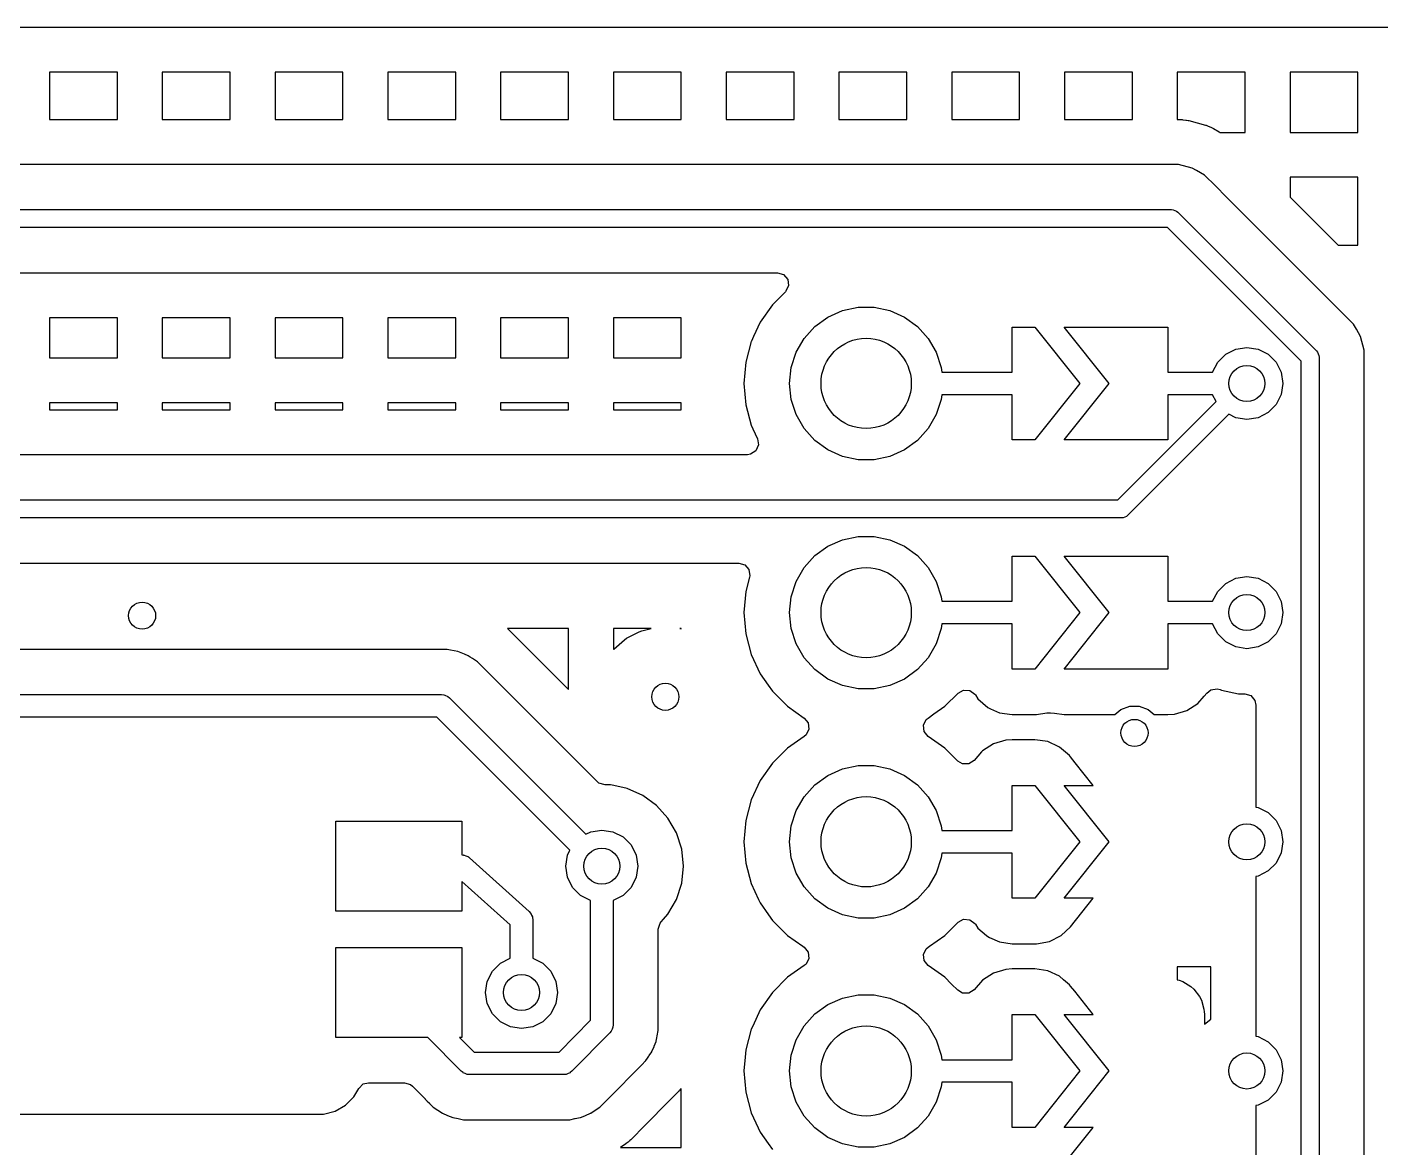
# Model space of a CAD drawing. Extents: x 2.49 to 8.57, y -5.87 to -1.87.
# Drawn here: x 7.309 to 7.9, y -2.55 to -2.061 of the extents above; entities that cross this region are included whole.
import ezdxf

# ---------------------------------------------------------------- set-up
doc = ezdxf.new("R2010")
doc.units = 0
doc.header["$MEASUREMENT"] = 0
doc.layers.add('BLACK', color=7, linetype='CONTINUOUS')

msp = doc.modelspace()

# ---------------------------------------------------------------- linework, layer by layer
at = {"layer": 'BLACK', "linetype": 'CONTINUOUS'}
for p, q in [((5.82913, -2.06076), (8.55012, -2.06076)), ((7.34882, -2.08037), (7.31922, -2.08037)), ((7.31922, -2.08037), (7.31922, -2.10108)), ((7.34882, -2.10108), (7.34882, -2.08037)), ((7.39804, -2.08037), (7.36843, -2.08037)), ((7.36843, -2.08037), (7.36843, -2.10108)), ((7.39804, -2.10108), (7.39804, -2.08037)), ((7.44725, -2.08037), (7.41764, -2.08037)), ((7.41764, -2.08037), (7.41764, -2.10108)), ((7.44725, -2.10108), (7.44725, -2.08037)), ((7.49646, -2.08037), (7.46686, -2.08037)), ((7.46686, -2.08037), (7.46686, -2.10108)), ((7.49646, -2.10108), (7.49646, -2.08037)), ((7.54568, -2.08037), (7.51607, -2.08037)), ((7.51607, -2.08037), (7.51607, -2.10108)), ((7.54568, -2.10108), (7.54568, -2.08037)), ((7.59489, -2.08037), (7.56528, -2.08037)), ((7.56528, -2.08037), (7.56528, -2.10108)), ((7.59489, -2.10108), (7.59489, -2.08037)), ((7.6441, -2.08037), (7.61449, -2.08037)), ((7.61449, -2.08037), (7.61449, -2.10108)), ((7.6441, -2.10108), (7.6441, -2.08037)), ((7.69331, -2.08037), (7.66371, -2.08037)), ((7.66371, -2.08037), (7.66371, -2.10108)), ((7.69331, -2.10108), (7.69331, -2.08037)), ((7.74253, -2.08037), (7.71292, -2.08037)), ((7.71292, -2.08037), (7.71292, -2.10108)), ((7.74253, -2.10108), (7.74253, -2.08037)), ((7.79174, -2.08037), (7.76213, -2.08037)), ((7.76213, -2.08037), (7.76213, -2.10108)), ((7.79174, -2.10108), (7.79174, -2.08037)), ((7.84095, -2.08037), (7.81134, -2.08037)), ((7.81134, -2.08037), (7.81134, -2.10108)), ((7.84095, -2.10669), (7.84095, -2.08037)), ((7.89016, -2.08037), (7.86056, -2.08037)), ((7.86056, -2.08037), (7.86056, -2.10669)), ((7.89016, -2.10669), (7.89016, -2.08037)), ((7.31922, -2.10108), (7.34882, -2.10108)), ((7.36843, -2.10108), (7.39804, -2.10108)), ((7.41764, -2.10108), (7.44725, -2.10108)), ((7.46686, -2.10108), (7.49646, -2.10108)), ((7.51607, -2.10108), (7.54568, -2.10108)), ((7.56528, -2.10108), (7.59489, -2.10108)), ((7.61449, -2.10108), (7.6441, -2.10108)), ((7.66371, -2.10108), (7.69331, -2.10108)), ((7.71292, -2.10108), (7.74253, -2.10108)), ((7.76213, -2.10108), (7.79174, -2.10108)), ((7.79174, -2.10108), (7.79174, -2.10108)), ((7.81134, -2.10108), (7.81254, -2.10108)), ((7.81254, -2.10108), (7.81286, -2.10109)), ((7.81286, -2.10109), (7.8135, -2.10113)), ((7.8135, -2.10113), (7.81382, -2.10117)), ((7.81382, -2.10117), (7.81509, -2.10133)), ((7.81509, -2.10133), (7.81541, -2.10139)), ((7.81541, -2.10139), (7.81604, -2.10151)), ((7.81604, -2.10151), (7.81635, -2.10158)), ((7.81635, -2.10158), (7.8236, -2.10353)), ((7.8236, -2.10353), (7.82391, -2.10362)), ((7.82391, -2.10362), (7.82452, -2.10383)), ((7.82452, -2.10383), (7.82482, -2.10394)), ((7.82482, -2.10394), (7.826, -2.10443)), ((7.826, -2.10443), (7.8263, -2.10456)), ((7.8263, -2.10456), (7.82687, -2.10485)), ((7.82687, -2.10485), (7.82716, -2.105)), ((7.82716, -2.105), (7.82961, -2.10641)), ((7.82961, -2.10641), (7.82961, -2.10641)), ((7.82961, -2.10641), (7.83009, -2.10669)), ((7.83009, -2.10669), (7.84095, -2.10669)), ((7.86056, -2.10669), (7.89016, -2.10669)), ((7.80537, -2.12069), (5.8793, -2.12069)), ((7.80567, -2.12069), (7.80537, -2.12069)), ((7.80537, -2.12069), (7.80537, -2.12069)), ((7.8119, -2.12069), (7.80567, -2.12069)), ((7.81791, -2.1223), (7.8119, -2.12069)), ((7.8198, -2.12339), (7.81791, -2.1223)), ((7.8233, -2.12541), (7.8198, -2.12339)), ((7.8198, -2.12339), (7.8198, -2.12339)), ((7.82798, -2.13009), (7.8233, -2.12541)), ((7.8233, -2.12541), (7.8233, -2.12541)), ((7.89016, -2.1263), (7.86056, -2.1263)), ((7.86056, -2.1263), (7.86056, -2.13494)), ((7.89016, -2.15591), (7.89016, -2.1263)), ((7.83283, -2.13494), (7.82798, -2.13009)), ((7.82798, -2.13009), (7.82798, -2.13009)), ((7.88364, -2.18575), (7.83283, -2.13494)), ((7.86056, -2.13494), (7.88152, -2.15591)), ((5.86911, -2.14039), (7.80878, -2.14039)), ((7.80878, -2.14039), (7.80955, -2.14047)), ((7.80955, -2.14047), (7.81097, -2.14106)), ((7.81097, -2.14106), (7.81157, -2.14155)), ((7.81157, -2.14155), (7.87208, -2.20205)), ((7.80715, -2.14827), (5.86748, -2.14827)), ((7.86535, -2.20647), (7.80715, -2.14827)), ((7.88152, -2.15591), (7.89016, -2.15591)), ((7.17163, -2.16797), (7.63689, -2.16797)), ((7.63689, -2.16797), (7.63953, -2.16875)), ((7.63953, -2.16875), (7.64133, -2.17083)), ((7.64173, -2.17355), (7.64058, -2.17605)), ((7.64133, -2.17083), (7.64173, -2.17355)), ((7.64035, -2.17631), (7.6347, -2.18195)), ((7.64058, -2.17605), (7.64035, -2.17631)), ((7.6347, -2.18195), (7.62937, -2.18957)), ((7.65886, -2.18727), (7.66525, -2.18443)), ((7.66525, -2.18443), (7.67209, -2.18297)), ((7.67209, -2.18297), (7.67909, -2.18297)), ((7.67909, -2.18297), (7.68593, -2.18443)), ((7.68593, -2.18443), (7.69232, -2.18727)), ((7.88381, -2.18592), (7.88364, -2.18575)), ((7.88364, -2.18575), (7.88364, -2.18575)), ((7.88693, -2.18904), (7.88381, -2.18592)), ((7.88381, -2.18592), (7.88381, -2.18592)), ((7.34882, -2.18758), (7.31922, -2.18758)), ((7.31922, -2.18758), (7.31922, -2.20512)), ((7.34882, -2.20512), (7.34882, -2.18758)), ((7.39804, -2.18758), (7.36843, -2.18758)), ((7.36843, -2.18758), (7.36843, -2.20512)), ((7.39804, -2.20512), (7.39804, -2.18758)), ((7.44725, -2.18758), (7.41764, -2.18758)), ((7.41764, -2.18758), (7.41764, -2.20512)), ((7.44725, -2.20512), (7.44725, -2.18758)), ((7.49646, -2.18758), (7.46686, -2.18758)), ((7.46686, -2.18758), (7.46686, -2.20512)), ((7.49646, -2.20512), (7.49646, -2.18758)), ((7.54568, -2.18758), (7.51607, -2.18758)), ((7.51607, -2.18758), (7.51607, -2.20512)), ((7.54568, -2.20512), (7.54568, -2.18758)), ((7.59489, -2.18758), (7.56528, -2.18758)), ((7.56528, -2.18758), (7.56528, -2.20512)), ((7.59489, -2.20512), (7.59489, -2.18758)), ((7.62937, -2.18957), (7.62645, -2.19583)), ((7.62937, -2.18957), (7.62937, -2.18957)), ((7.64852, -2.19658), (7.6532, -2.19138)), ((7.6532, -2.19138), (7.65886, -2.18727)), ((7.69232, -2.18727), (7.69798, -2.19138)), ((7.69798, -2.19138), (7.70266, -2.19658)), ((7.73937, -2.21133), (7.73937, -2.19165)), ((7.73937, -2.19165), (7.74921, -2.19165)), ((7.74921, -2.19165), (7.7689, -2.21625)), ((7.78169, -2.21625), (7.76201, -2.19165)), ((7.76201, -2.19165), (7.80728, -2.19165)), ((7.80728, -2.19165), (7.80728, -2.21133)), ((7.88821, -2.19032), (7.88693, -2.18904)), ((7.88951, -2.19257), (7.88821, -2.19032)), ((7.62645, -2.19583), (7.62553, -2.19781)), ((7.64502, -2.20264), (7.64852, -2.19658)), ((7.70266, -2.19658), (7.70616, -2.20264)), ((7.89132, -2.19571), (7.88951, -2.19257)), ((7.89293, -2.20173), (7.89132, -2.19571)), ((7.62544, -2.198), (7.62303, -2.20699)), ((7.62553, -2.19781), (7.62544, -2.198)), ((7.62544, -2.198), (7.62544, -2.198)), ((7.64286, -2.2093), (7.64502, -2.20264)), ((7.70616, -2.20264), (7.70832, -2.2093)), ((7.82899, -2.207), (7.83248, -2.20351)), ((7.83248, -2.20351), (7.83687, -2.20128)), ((7.83687, -2.20128), (7.84173, -2.20051)), ((7.84173, -2.20051), (7.8466, -2.20128)), ((7.8466, -2.20128), (7.85099, -2.20351)), ((7.85099, -2.20351), (7.85447, -2.207)), ((7.87208, -2.20205), (7.87256, -2.20265)), ((7.87256, -2.20265), (7.87315, -2.20407)), ((7.89293, -2.20834), (7.89293, -2.20173)), ((7.89293, -2.20173), (7.89293, -2.20173)), ((7.31922, -2.20512), (7.34882, -2.20512)), ((7.36843, -2.20512), (7.39804, -2.20512)), ((7.41764, -2.20512), (7.44725, -2.20512)), ((7.46686, -2.20512), (7.49646, -2.20512)), ((7.51607, -2.20512), (7.54568, -2.20512)), ((7.56528, -2.20512), (7.59489, -2.20512)), ((7.62303, -2.20699), (7.62222, -2.21625)), ((7.62303, -2.20699), (7.62303, -2.20699)), ((7.64213, -2.21625), (7.64286, -2.2093)), ((7.70832, -2.2093), (7.70854, -2.21133)), ((7.82678, -2.21133), (7.82899, -2.207)), ((7.85447, -2.207), (7.85671, -2.21139)), ((7.86535, -2.58706), (7.86535, -2.20647)), ((7.87315, -2.20407), (7.87323, -2.20484)), ((7.87323, -2.20484), (7.87323, -2.58869)), ((7.89293, -2.25433), (7.89293, -2.20834)), ((7.89293, -2.20834), (7.89293, -2.20834)), ((7.70854, -2.21133), (7.73937, -2.21133)), ((7.80728, -2.21133), (7.82678, -2.21133)), ((7.85671, -2.21139), (7.85748, -2.21625)), ((7.62222, -2.21625), (7.62222, -2.21625)), ((7.62222, -2.21625), (7.62303, -2.22552)), ((7.64286, -2.22321), (7.64213, -2.21625)), ((7.70854, -2.22118), (7.70832, -2.22321)), ((7.73937, -2.22118), (7.70854, -2.22118)), ((7.73937, -2.24086), (7.73937, -2.22118)), ((7.7689, -2.21625), (7.74921, -2.24086)), ((7.76201, -2.24086), (7.78169, -2.21625)), ((7.82678, -2.22118), (7.80728, -2.22118)), ((7.80728, -2.22118), (7.80728, -2.24086)), ((7.82829, -2.22413), (7.82678, -2.22118)), ((7.85671, -2.22112), (7.85447, -2.22551)), ((7.85748, -2.21625), (7.85671, -2.22112)), ((7.34882, -2.22472), (7.31922, -2.22472)), ((7.31922, -2.22472), (7.31922, -2.22773)), ((7.34882, -2.22773), (7.34882, -2.22472)), ((7.39804, -2.22472), (7.36843, -2.22472)), ((7.36843, -2.22472), (7.36843, -2.22773)), ((7.39804, -2.22773), (7.39804, -2.22472)), ((7.44725, -2.22472), (7.41764, -2.22472)), ((7.41764, -2.22472), (7.41764, -2.22773)), ((7.44725, -2.22773), (7.44725, -2.22472)), ((7.49646, -2.22472), (7.46686, -2.22472)), ((7.46686, -2.22472), (7.46686, -2.22773)), ((7.49646, -2.22773), (7.49646, -2.22472)), ((7.54568, -2.22472), (7.51607, -2.22472)), ((7.51607, -2.22472), (7.51607, -2.22773)), ((7.54568, -2.22773), (7.54568, -2.22472)), ((7.59489, -2.22472), (7.56528, -2.22472)), ((7.56528, -2.22472), (7.56528, -2.22773)), ((7.59489, -2.22773), (7.59489, -2.22472)), ((7.62303, -2.22552), (7.62303, -2.22552)), ((7.62303, -2.22552), (7.62544, -2.23451)), ((7.64502, -2.22987), (7.64286, -2.22321)), ((7.70832, -2.22321), (7.70616, -2.22987)), ((7.78538, -2.26704), (7.82829, -2.22413)), ((7.85447, -2.22551), (7.85099, -2.22899)), ((7.31922, -2.22773), (7.34882, -2.22773)), ((7.36843, -2.22773), (7.39804, -2.22773)), ((7.41764, -2.22773), (7.44725, -2.22773)), ((7.46686, -2.22773), (7.49646, -2.22773)), ((7.51607, -2.22773), (7.54568, -2.22773)), ((7.56528, -2.22773), (7.59489, -2.22773)), ((7.64852, -2.23592), (7.64502, -2.22987)), ((7.70616, -2.22987), (7.70266, -2.23592)), ((7.83386, -2.2297), (7.78979, -2.27376)), ((7.83687, -2.23123), (7.83386, -2.2297)), ((7.84173, -2.232), (7.83687, -2.23123)), ((7.8466, -2.23123), (7.84173, -2.232)), ((7.85099, -2.22899), (7.8466, -2.23123)), ((7.62544, -2.23451), (7.62544, -2.23451)), ((7.62544, -2.23451), (7.62613, -2.236)), ((7.62613, -2.236), (7.62818, -2.24039)), ((7.6532, -2.24112), (7.64852, -2.23592)), ((7.70266, -2.23592), (7.69798, -2.24112)), ((7.62859, -2.24311), (7.62747, -2.24562)), ((7.62818, -2.24039), (7.62859, -2.24311)), ((7.65886, -2.24524), (7.6532, -2.24112)), ((7.69798, -2.24112), (7.69232, -2.24524)), ((7.74921, -2.24086), (7.73937, -2.24086)), ((7.80728, -2.24086), (7.76201, -2.24086)), ((7.62376, -2.24734), (7.27624, -2.24734)), ((7.62517, -2.24713), (7.62376, -2.24734)), ((7.62747, -2.24562), (7.62517, -2.24713)), ((7.66525, -2.24808), (7.65886, -2.24524)), ((7.67209, -2.24954), (7.66525, -2.24808)), ((7.67909, -2.24954), (7.67209, -2.24954)), ((7.68593, -2.24808), (7.67909, -2.24954)), ((7.69232, -2.24524), (7.68593, -2.24808)), ((7.89293, -2.30354), (7.89293, -2.25433)), ((7.26442, -2.26704), (7.78538, -2.26704)), ((7.7892, -2.27425), (7.78778, -2.27484)), ((7.78979, -2.27376), (7.7892, -2.27425)), ((7.78701, -2.27492), (7.26442, -2.27492)), ((7.78778, -2.27484), (7.78701, -2.27492)), ((7.65886, -2.28727), (7.66525, -2.28443)), ((7.66525, -2.28443), (7.67209, -2.28297)), ((7.67209, -2.28297), (7.67909, -2.28297)), ((7.67909, -2.28297), (7.68593, -2.28443)), ((7.68593, -2.28443), (7.69232, -2.28727)), ((7.64852, -2.29658), (7.6532, -2.29138)), ((7.6532, -2.29138), (7.65886, -2.28727)), ((7.69232, -2.28727), (7.69798, -2.29138)), ((7.69798, -2.29138), (7.70266, -2.29658)), ((7.73937, -2.31133), (7.73937, -2.29165)), ((7.73937, -2.29165), (7.74921, -2.29165)), ((7.74921, -2.29165), (7.7689, -2.31625)), ((7.78169, -2.31625), (7.76201, -2.29165)), ((7.76201, -2.29165), (7.80728, -2.29165)), ((7.80728, -2.29165), (7.80728, -2.31133)), ((7.27624, -2.29462), (7.61998, -2.29462)), ((7.61998, -2.29462), (7.62262, -2.2954)), ((7.62262, -2.2954), (7.62442, -2.29747)), ((7.62442, -2.29747), (7.62481, -2.3002)), ((7.64502, -2.30264), (7.64852, -2.29658)), ((7.70266, -2.29658), (7.70616, -2.30264)), ((7.6247, -2.30077), (7.62303, -2.30699)), ((7.62481, -2.3002), (7.6247, -2.30077)), ((7.64286, -2.3093), (7.64502, -2.30264)), ((7.70616, -2.30264), (7.70832, -2.3093)), ((7.82899, -2.307), (7.83248, -2.30351)), ((7.83248, -2.30351), (7.83687, -2.30128)), ((7.83687, -2.30128), (7.84173, -2.30051)), ((7.84173, -2.30051), (7.8466, -2.30128)), ((7.8466, -2.30128), (7.85099, -2.30351)), ((7.85099, -2.30351), (7.85447, -2.307)), ((7.89293, -2.35276), (7.89293, -2.30354)), ((7.62303, -2.30699), (7.62222, -2.31625)), ((7.62303, -2.30699), (7.62303, -2.30699)), ((7.64213, -2.31625), (7.64286, -2.3093)), ((7.70832, -2.3093), (7.70854, -2.31133)), ((7.82678, -2.31133), (7.82899, -2.307)), ((7.85447, -2.307), (7.85671, -2.31139)), ((7.70854, -2.31133), (7.73937, -2.31133)), ((7.80728, -2.31133), (7.82678, -2.31133)), ((7.85671, -2.31139), (7.85748, -2.31625)), ((7.62222, -2.31625), (7.62222, -2.31625)), ((7.62222, -2.31625), (7.62303, -2.32552)), ((7.64286, -2.32321), (7.64213, -2.31625)), ((7.70854, -2.32118), (7.70832, -2.32321)), ((7.73937, -2.32117), (7.70854, -2.32118)), ((7.73937, -2.34086), (7.73937, -2.32117)), ((7.7689, -2.31625), (7.74921, -2.34086)), ((7.76201, -2.34086), (7.78169, -2.31625)), ((7.82678, -2.32118), (7.80728, -2.32118)), ((7.80728, -2.32118), (7.80728, -2.34086)), ((7.82899, -2.32551), (7.82678, -2.32118)), ((7.85671, -2.32112), (7.85447, -2.32551)), ((7.85748, -2.31625), (7.85671, -2.32112)), ((7.54568, -2.32315), (7.51902, -2.32315)), ((7.51902, -2.32315), (7.51933, -2.32343)), ((7.51933, -2.32343), (7.5195, -2.3236)), ((7.5195, -2.3236), (7.52362, -2.32771)), ((7.52362, -2.32771), (7.52362, -2.32771)), ((7.52362, -2.32771), (7.54568, -2.34977)), ((7.54568, -2.3324), (7.54568, -2.32315)), ((7.58169, -2.32315), (7.56528, -2.32315)), ((7.56528, -2.32315), (7.56528, -2.3324)), ((7.57007, -2.32812), (7.57104, -2.32745)), ((7.57104, -2.32745), (7.57654, -2.32457)), ((7.57654, -2.32457), (7.57764, -2.32415)), ((7.57764, -2.32415), (7.58169, -2.32315)), ((7.59489, -2.32315), (7.59421, -2.32315)), ((7.59421, -2.32315), (7.59489, -2.32332)), ((7.59489, -2.32332), (7.59489, -2.32315)), ((7.62303, -2.32552), (7.62303, -2.32552)), ((7.62303, -2.32552), (7.62544, -2.33451)), ((7.64502, -2.32987), (7.64286, -2.32321)), ((7.70832, -2.32321), (7.70616, -2.32987)), ((7.83248, -2.32899), (7.82899, -2.32551)), ((7.85447, -2.32551), (7.85099, -2.32899)), ((7.49271, -2.3323), (7.10023, -2.3323)), ((7.49417, -2.33259), (7.49271, -2.3323)), ((7.49271, -2.3323), (7.49271, -2.3323)), ((7.49746, -2.33325), (7.49417, -2.33259)), ((7.49417, -2.33259), (7.49417, -2.33259)), ((7.49878, -2.33379), (7.49746, -2.33325)), ((7.49746, -2.33325), (7.49746, -2.33325)), ((7.49746, -2.33325), (7.49746, -2.33325)), ((7.54568, -2.34977), (7.54568, -2.3324)), ((7.56528, -2.3324), (7.56542, -2.33224)), ((7.56542, -2.33224), (7.57007, -2.32812)), ((7.64852, -2.33592), (7.64502, -2.32987)), ((7.70616, -2.32987), (7.70266, -2.33592)), ((7.83687, -2.33123), (7.83248, -2.32899)), ((7.84173, -2.332), (7.83687, -2.33123)), ((7.8466, -2.33123), (7.84173, -2.332)), ((7.85099, -2.32899), (7.8466, -2.33123)), ((7.50036, -2.33445), (7.49878, -2.33379)), ((7.50195, -2.33511), (7.50036, -2.33445)), ((7.50282, -2.33569), (7.50195, -2.33511)), ((7.50377, -2.33632), (7.50282, -2.33569)), ((7.50598, -2.3378), (7.50377, -2.33632)), ((7.50377, -2.33632), (7.50377, -2.33632)), ((7.50958, -2.3414), (7.50598, -2.3378)), ((7.50598, -2.3378), (7.50598, -2.3378)), ((7.62544, -2.33451), (7.62544, -2.33451)), ((7.62544, -2.33451), (7.62544, -2.33451)), ((7.62544, -2.33451), (7.62937, -2.34294)), ((7.6532, -2.34112), (7.64852, -2.33592)), ((7.70266, -2.33592), (7.69798, -2.34112)), ((7.55818, -2.39), (7.50958, -2.3414)), ((7.50958, -2.3414), (7.50958, -2.3414)), ((7.62937, -2.34294), (7.62937, -2.34294)), ((7.62937, -2.34294), (7.62937, -2.34294)), ((7.62937, -2.34294), (7.63286, -2.34793)), ((7.65886, -2.34524), (7.6532, -2.34112)), ((7.66525, -2.34808), (7.65886, -2.34524)), ((7.69232, -2.34524), (7.68593, -2.34808)), ((7.69798, -2.34112), (7.69232, -2.34524)), ((7.74921, -2.34086), (7.73937, -2.34086)), ((7.80728, -2.34086), (7.76201, -2.34086)), ((7.63286, -2.34793), (7.6347, -2.35056)), ((7.6347, -2.35056), (7.6347, -2.35056)), ((7.6347, -2.35056), (7.64128, -2.35714)), ((7.67209, -2.34954), (7.66525, -2.34808)), ((7.67909, -2.34954), (7.67209, -2.34954)), ((7.68593, -2.34808), (7.67909, -2.34954)), ((7.7099, -2.35714), (7.71567, -2.35137)), ((7.71567, -2.35137), (7.71808, -2.35005)), ((7.71808, -2.35005), (7.72083, -2.35025)), ((7.72083, -2.35025), (7.72303, -2.35189)), ((7.82304, -2.35276), (7.82425, -2.35136)), ((7.82425, -2.35136), (7.82431, -2.3514)), ((7.82431, -2.3514), (7.82606, -2.34989)), ((7.82606, -2.34989), (7.82878, -2.3495)), ((7.82878, -2.3495), (7.83007, -2.34987)), ((7.83007, -2.34987), (7.83072, -2.35016)), ((7.83072, -2.35016), (7.83801, -2.35171)), ((6.94039, -2.35201), (7.49028, -2.35201)), ((7.49028, -2.35201), (7.49124, -2.3521)), ((7.49124, -2.3521), (7.49124, -2.3521)), ((7.49124, -2.3521), (7.49176, -2.35232)), ((7.49176, -2.35232), (7.49302, -2.35284)), ((7.49302, -2.35284), (7.49302, -2.35284)), ((7.49302, -2.35284), (7.49376, -2.35345)), ((7.49376, -2.35345), (7.55328, -2.41297)), ((7.64128, -2.35714), (7.64128, -2.35714)), ((7.64128, -2.35714), (7.64859, -2.36225)), ((7.70514, -2.36047), (7.7099, -2.35714)), ((7.72303, -2.35189), (7.72323, -2.35218)), ((7.72323, -2.35218), (7.72433, -2.35389)), ((7.72433, -2.35389), (7.72433, -2.35389)), ((7.72433, -2.35389), (7.72433, -2.35389)), ((7.72433, -2.35389), (7.72861, -2.3576)), ((7.78677, -2.35851), (7.79063, -2.35711)), ((7.79063, -2.35711), (7.79473, -2.35711)), ((7.79473, -2.35711), (7.79858, -2.35851)), ((7.81555, -2.35896), (7.82032, -2.3559)), ((7.82032, -2.3559), (7.82304, -2.35276)), ((7.83801, -2.35171), (7.83801, -2.35171)), ((7.83801, -2.35171), (7.84077, -2.35171)), ((7.84077, -2.35171), (7.84341, -2.35248)), ((7.84341, -2.35248), (7.84521, -2.35456)), ((7.84521, -2.35456), (7.84565, -2.35659)), ((7.84565, -2.35659), (7.84565, -2.40113)), ((7.89293, -2.40197), (7.89293, -2.35276)), ((7.48824, -2.36185), (6.93835, -2.36185)), ((7.54632, -2.41993), (7.48824, -2.36185)), ((7.64859, -2.36225), (7.65031, -2.3644)), ((7.70059, -2.36537), (7.70183, -2.36291)), ((7.70183, -2.36291), (7.70259, -2.36225)), ((7.70259, -2.36225), (7.70514, -2.36047)), ((7.72861, -2.3576), (7.72861, -2.3576)), ((7.72861, -2.3576), (7.72991, -2.3582)), ((7.72991, -2.3582), (7.73376, -2.35996)), ((7.73376, -2.35996), (7.73376, -2.35996)), ((7.73376, -2.35996), (7.73376, -2.35996)), ((7.73376, -2.35996), (7.73937, -2.36076)), ((7.73937, -2.36076), (7.73937, -2.36076)), ((7.73937, -2.36076), (7.74921, -2.36076)), ((7.74921, -2.36076), (7.74929, -2.36076)), ((7.74929, -2.36076), (7.74999, -2.36075)), ((7.74999, -2.36075), (7.75444, -2.35993)), ((7.75444, -2.35993), (7.75604, -2.36001)), ((7.75604, -2.36001), (7.75606, -2.35991)), ((7.75606, -2.35991), (7.75779, -2.36016)), ((7.75779, -2.36016), (7.76201, -2.36076)), ((7.76201, -2.36076), (7.76201, -2.36076)), ((7.76201, -2.36076), (7.78409, -2.36076)), ((7.78409, -2.36076), (7.78677, -2.35851)), ((7.79858, -2.35851), (7.80127, -2.36076)), ((7.80127, -2.36076), (7.80728, -2.36076)), ((7.80728, -2.36076), (7.81012, -2.36056)), ((7.81012, -2.36056), (7.81555, -2.35896)), ((7.65059, -2.36714), (7.64935, -2.36959)), ((7.65031, -2.3644), (7.65059, -2.36714)), ((7.70087, -2.3681), (7.70059, -2.36537)), ((7.70259, -2.37025), (7.70087, -2.3681)), ((7.64859, -2.37025), (7.64128, -2.37537)), ((7.64935, -2.36959), (7.64859, -2.37025)), ((7.7099, -2.37537), (7.70259, -2.37025)), ((7.7311, -2.37354), (7.72634, -2.37661)), ((7.73654, -2.37195), (7.7311, -2.37354)), ((7.73937, -2.37175), (7.73654, -2.37195)), ((7.74921, -2.37175), (7.73937, -2.37175)), ((7.73937, -2.37175), (7.73937, -2.37175)), ((7.75482, -2.37255), (7.74921, -2.37175)), ((7.75966, -2.37476), (7.75482, -2.37255)), ((7.75482, -2.37255), (7.75482, -2.37255)), ((7.75997, -2.37491), (7.75966, -2.37476)), ((7.76425, -2.37861), (7.75997, -2.37491)), ((7.64128, -2.37537), (7.6347, -2.38195)), ((7.71275, -2.37822), (7.7099, -2.37537)), ((7.7099, -2.37537), (7.7099, -2.37537)), ((7.7099, -2.37537), (7.7099, -2.37537)), ((7.71557, -2.38104), (7.71275, -2.37822)), ((7.72271, -2.38079), (7.7204, -2.38228)), ((7.72598, -2.37702), (7.72271, -2.38079)), ((7.72634, -2.37661), (7.72598, -2.37702)), ((7.72634, -2.37661), (7.72634, -2.37661)), ((7.72634, -2.37661), (7.72634, -2.37661)), ((7.72634, -2.37661), (7.72634, -2.37661)), ((7.76475, -2.37922), (7.76425, -2.37861)), ((7.76685, -2.38183), (7.76475, -2.37922)), ((7.76475, -2.37922), (7.76475, -2.37922)), ((7.6347, -2.38195), (7.62937, -2.38957)), ((7.65886, -2.38727), (7.66525, -2.38443)), ((7.66525, -2.38443), (7.67209, -2.38297)), ((7.67209, -2.38297), (7.67909, -2.38297)), ((7.67909, -2.38297), (7.68593, -2.38443)), ((7.68593, -2.38443), (7.69232, -2.38727)), ((7.71765, -2.38228), (7.71557, -2.38104)), ((7.7204, -2.38228), (7.71765, -2.38228)), ((7.7747, -2.39165), (7.76685, -2.38183)), ((7.55899, -2.39066), (7.55818, -2.39)), ((7.56163, -2.39143), (7.55899, -2.39066)), ((7.56396, -2.39143), (7.56163, -2.39143)), ((7.56545, -2.39175), (7.56396, -2.39143)), ((7.56396, -2.39143), (7.56396, -2.39143)), ((7.57125, -2.39298), (7.56545, -2.39175)), ((7.62937, -2.38957), (7.62544, -2.398)), ((7.62937, -2.38957), (7.62937, -2.38957)), ((7.64852, -2.39658), (7.6532, -2.39138)), ((7.6532, -2.39138), (7.65886, -2.38727)), ((7.69232, -2.38727), (7.69798, -2.39138)), ((7.69798, -2.39138), (7.70266, -2.39658)), ((7.73937, -2.41133), (7.73937, -2.39165)), ((7.73937, -2.39165), (7.74921, -2.39165)), ((7.74921, -2.39165), (7.7689, -2.41625)), ((7.78169, -2.41625), (7.76201, -2.39165)), ((7.76201, -2.39165), (7.7747, -2.39165)), ((7.57806, -2.39601), (7.57125, -2.39298)), ((7.57125, -2.39298), (7.57125, -2.39298)), ((7.58409, -2.40039), (7.57806, -2.39601)), ((7.57806, -2.39601), (7.57806, -2.39601)), ((7.62544, -2.398), (7.62303, -2.40699)), ((7.62544, -2.398), (7.62544, -2.398)), ((7.64502, -2.40264), (7.64852, -2.39658)), ((7.70266, -2.39658), (7.70616, -2.40264)), ((7.58908, -2.40593), (7.58409, -2.40039)), ((7.58409, -2.40039), (7.58409, -2.40039)), ((7.64286, -2.4093), (7.64502, -2.40264)), ((7.70616, -2.40264), (7.70832, -2.4093)), ((7.84565, -2.40113), (7.8466, -2.40128)), ((7.8466, -2.40128), (7.85099, -2.40351)), ((7.85099, -2.40351), (7.85447, -2.407)), ((7.89293, -2.45118), (7.89293, -2.40197)), ((7.44409, -2.44657), (7.44409, -2.4072)), ((7.44409, -2.4072), (7.49921, -2.4072)), ((7.49921, -2.4072), (7.49921, -2.42196)), ((7.5928, -2.41238), (7.58908, -2.40593)), ((7.62303, -2.40699), (7.62222, -2.41625)), ((7.62303, -2.40699), (7.62303, -2.40699)), ((7.64213, -2.41625), (7.64286, -2.4093)), ((7.70832, -2.4093), (7.70854, -2.41133)), ((7.85447, -2.407), (7.85671, -2.41139)), ((7.55328, -2.41297), (7.55537, -2.41191)), ((7.55537, -2.41191), (7.56024, -2.41114)), ((7.56024, -2.41114), (7.5651, -2.41191)), ((7.5651, -2.41191), (7.56949, -2.41414)), ((7.56949, -2.41414), (7.57298, -2.41763)), ((7.59511, -2.41947), (7.5928, -2.41238)), ((7.62222, -2.41625), (7.62222, -2.41625)), ((7.62222, -2.41625), (7.62303, -2.42552)), ((7.64286, -2.42321), (7.64213, -2.41625)), ((7.70854, -2.41133), (7.73937, -2.41133)), ((7.7689, -2.41625), (7.74921, -2.44086)), ((7.76201, -2.44086), (7.78169, -2.41625)), ((7.85671, -2.41139), (7.85748, -2.41625)), ((7.85748, -2.41625), (7.85671, -2.42112)), ((7.49921, -2.42196), (7.49979, -2.42202)), ((7.49979, -2.42202), (7.49992, -2.42201)), ((7.49992, -2.42201), (7.49999, -2.42204)), ((7.49999, -2.42204), (7.50017, -2.42206)), ((7.50017, -2.42206), (7.50094, -2.42238)), ((7.54449, -2.42688), (7.54526, -2.42202)), ((7.54526, -2.42202), (7.54632, -2.41993)), ((7.57298, -2.41763), (7.57521, -2.42202)), ((7.57521, -2.42202), (7.57598, -2.42688)), ((7.59588, -2.42688), (7.59511, -2.41947)), ((7.70854, -2.42117), (7.70832, -2.42321)), ((7.73937, -2.42117), (7.70854, -2.42117)), ((7.73937, -2.44086), (7.73937, -2.42117)), ((7.85671, -2.42112), (7.85447, -2.42551)), ((7.50094, -2.42238), (7.50173, -2.42265)), ((7.50173, -2.42265), (7.50188, -2.42276)), ((7.50188, -2.42276), (7.50195, -2.42279)), ((7.50195, -2.42279), (7.50203, -2.42288)), ((7.50203, -2.42288), (7.50251, -2.42323)), ((7.50251, -2.42323), (7.52849, -2.44661)), ((7.54526, -2.43175), (7.54449, -2.42688)), ((7.57598, -2.42688), (7.57521, -2.43175)), ((7.59511, -2.4343), (7.59588, -2.42688)), ((7.62303, -2.42552), (7.62303, -2.42552)), ((7.62303, -2.42552), (7.62544, -2.43451)), ((7.64502, -2.42987), (7.64286, -2.42321)), ((7.70832, -2.42321), (7.70616, -2.42987)), ((7.85447, -2.42551), (7.85099, -2.42899)), ((7.52028, -2.45246), (7.49921, -2.43351)), ((7.49921, -2.43351), (7.49921, -2.44657)), ((7.5475, -2.43614), (7.54526, -2.43175)), ((7.57521, -2.43175), (7.57298, -2.43614)), ((7.64852, -2.43592), (7.64502, -2.42987)), ((7.70616, -2.42987), (7.70266, -2.43592)), ((7.8466, -2.43123), (7.84565, -2.43138)), ((7.84565, -2.43138), (7.84565, -2.50113)), ((7.85099, -2.42899), (7.8466, -2.43123)), ((7.55098, -2.43962), (7.5475, -2.43614)), ((7.55531, -2.44183), (7.55098, -2.43962)), ((7.56949, -2.43962), (7.56516, -2.44183)), ((7.57298, -2.43614), (7.56949, -2.43962)), ((7.5928, -2.44138), (7.59511, -2.4343)), ((7.62544, -2.43451), (7.62544, -2.43451)), ((7.62544, -2.43451), (7.62544, -2.43451)), ((7.62544, -2.43451), (7.62864, -2.44138)), ((7.6532, -2.44112), (7.64852, -2.43592)), ((7.70266, -2.43592), (7.69798, -2.44112)), ((7.55531, -2.49415), (7.55531, -2.44183)), ((7.56516, -2.44183), (7.56516, -2.49618)), ((7.58908, -2.44784), (7.5928, -2.44138)), ((7.62864, -2.44138), (7.62937, -2.44294)), ((7.62937, -2.44294), (7.62937, -2.44294)), ((7.62937, -2.44294), (7.63299, -2.44811)), ((7.65886, -2.44524), (7.6532, -2.44112)), ((7.66525, -2.44808), (7.65886, -2.44524)), ((7.69232, -2.44524), (7.68593, -2.44808)), ((7.69798, -2.44112), (7.69232, -2.44524)), ((7.74921, -2.44086), (7.73937, -2.44086)), ((7.7747, -2.44086), (7.76201, -2.44086)), ((7.76475, -2.45329), (7.7747, -2.44086)), ((7.49921, -2.44657), (7.44409, -2.44657)), ((7.52849, -2.44661), (7.52914, -2.44733)), ((7.52914, -2.44733), (7.5292, -2.44745)), ((7.5292, -2.44745), (7.52929, -2.44754)), ((7.52929, -2.44754), (7.52961, -2.44831)), ((7.52961, -2.44831), (7.52997, -2.44906)), ((7.52997, -2.44906), (7.52997, -2.44919)), ((7.52997, -2.44919), (7.53002, -2.44931)), ((7.53002, -2.44931), (7.53012, -2.45027)), ((7.53012, -2.45027), (7.53012, -2.46705)), ((7.58486, -2.45439), (7.58564, -2.45175)), ((7.58564, -2.45175), (7.58612, -2.45112)), ((7.58612, -2.45112), (7.58708, -2.45005)), ((7.58708, -2.45005), (7.58908, -2.44784)), ((7.63299, -2.44811), (7.6347, -2.45056)), ((7.6347, -2.45056), (7.64128, -2.45714)), ((7.67209, -2.44954), (7.66525, -2.44808)), ((7.67909, -2.44954), (7.67209, -2.44954)), ((7.68593, -2.44808), (7.67909, -2.44954)), ((7.7099, -2.45714), (7.71567, -2.45137)), ((7.71567, -2.45137), (7.71808, -2.45005)), ((7.71808, -2.45005), (7.72083, -2.45025)), ((7.72083, -2.45025), (7.72303, -2.45189)), ((7.89293, -2.50039), (7.89293, -2.45118)), ((7.52028, -2.46705), (7.52028, -2.45246)), ((7.58486, -2.4961), (7.58486, -2.45439)), ((7.64128, -2.45714), (7.64791, -2.46178)), ((7.70327, -2.46178), (7.7099, -2.45714)), ((7.72303, -2.45189), (7.72323, -2.45218)), ((7.72323, -2.45218), (7.72433, -2.45389)), ((7.72433, -2.45389), (7.72433, -2.45389)), ((7.72433, -2.45389), (7.72808, -2.45714)), ((7.72808, -2.45714), (7.72861, -2.4576)), ((7.72861, -2.4576), (7.72941, -2.45797)), ((7.75556, -2.45972), (7.76062, -2.45717)), ((7.76062, -2.45717), (7.76475, -2.45329)), ((7.44409, -2.50169), (7.44409, -2.46232)), ((7.44409, -2.46232), (7.49921, -2.46232)), ((7.49921, -2.46232), (7.49921, -2.50169)), ((7.64791, -2.46178), (7.64859, -2.46225)), ((7.64859, -2.46225), (7.65031, -2.4644)), ((7.70059, -2.46537), (7.70183, -2.46291)), ((7.70183, -2.46291), (7.70259, -2.46225)), ((7.70259, -2.46225), (7.70327, -2.46178)), ((7.72941, -2.45797), (7.73376, -2.45996)), ((7.73376, -2.45996), (7.73376, -2.45996)), ((7.73376, -2.45996), (7.73376, -2.45996)), ((7.73376, -2.45996), (7.73937, -2.46076)), ((7.73937, -2.46076), (7.73937, -2.46076)), ((7.73937, -2.46076), (7.74921, -2.46076)), ((7.74921, -2.46076), (7.74929, -2.46076)), ((7.74929, -2.46076), (7.74999, -2.46075)), ((7.74999, -2.46075), (7.75556, -2.45972)), ((7.51246, -2.47275), (7.51594, -2.46926)), ((7.51594, -2.46926), (7.52028, -2.46705)), ((7.53012, -2.46705), (7.53445, -2.46926)), ((7.53445, -2.46926), (7.53794, -2.47275)), ((7.65059, -2.46714), (7.64935, -2.46959)), ((7.65031, -2.4644), (7.65059, -2.46714)), ((7.70087, -2.4681), (7.70059, -2.46537)), ((7.70259, -2.47025), (7.70087, -2.4681)), ((7.51022, -2.47714), (7.51246, -2.47275)), ((7.53794, -2.47275), (7.54017, -2.47714)), ((7.64128, -2.47537), (7.6347, -2.48195)), ((7.64859, -2.47025), (7.64128, -2.47537)), ((7.64935, -2.46959), (7.64859, -2.47025)), ((7.7099, -2.47537), (7.70259, -2.47025)), ((7.71289, -2.47836), (7.7099, -2.47537)), ((7.7099, -2.47537), (7.7099, -2.47537)), ((7.7099, -2.47537), (7.7099, -2.47537)), ((7.7311, -2.47354), (7.72634, -2.47661)), ((7.73654, -2.47195), (7.7311, -2.47354)), ((7.73937, -2.47175), (7.73654, -2.47195)), ((7.74921, -2.47175), (7.73937, -2.47175)), ((7.73937, -2.47175), (7.73937, -2.47175)), ((7.75482, -2.47255), (7.74921, -2.47175)), ((7.75997, -2.47491), (7.75482, -2.47255)), ((7.75482, -2.47255), (7.75482, -2.47255)), ((7.76172, -2.47642), (7.75997, -2.47491)), ((7.75997, -2.47491), (7.75997, -2.47491)), ((7.82604, -2.47079), (7.81134, -2.47079)), ((7.81134, -2.47079), (7.81134, -2.47642)), ((7.82604, -2.4936), (7.82604, -2.47079)), ((7.50945, -2.482), (7.51022, -2.47714)), ((7.54017, -2.47714), (7.54094, -2.482)), ((7.71557, -2.48104), (7.71289, -2.47836)), ((7.71765, -2.48228), (7.71557, -2.48104)), ((7.72271, -2.48079), (7.7204, -2.48228)), ((7.72628, -2.47668), (7.72271, -2.48079)), ((7.72634, -2.47661), (7.72628, -2.47668)), ((7.72634, -2.47661), (7.72634, -2.47661)), ((7.72634, -2.47661), (7.72634, -2.47661)), ((7.72634, -2.47661), (7.72634, -2.47661)), ((7.76425, -2.47861), (7.76172, -2.47642)), ((7.76475, -2.47921), (7.76425, -2.47861)), ((7.76475, -2.47922), (7.76475, -2.47921)), ((7.76658, -2.4815), (7.76475, -2.47922)), ((7.81134, -2.47642), (7.81216, -2.47657)), ((7.81216, -2.47657), (7.81384, -2.47722)), ((7.81384, -2.47722), (7.81728, -2.47935)), ((7.81728, -2.47935), (7.81861, -2.48056)), ((7.81861, -2.48056), (7.82105, -2.48379)), ((7.51022, -2.48687), (7.50945, -2.482)), ((7.51246, -2.49126), (7.51022, -2.48687)), ((7.54017, -2.48687), (7.53794, -2.49126)), ((7.54094, -2.482), (7.54017, -2.48687)), ((7.6347, -2.48195), (7.62937, -2.48957)), ((7.6532, -2.49138), (7.65886, -2.48727)), ((7.65886, -2.48727), (7.66525, -2.48443)), ((7.66525, -2.48443), (7.67209, -2.48297)), ((7.67209, -2.48297), (7.67909, -2.48297)), ((7.67909, -2.48297), (7.68593, -2.48443)), ((7.68593, -2.48443), (7.69232, -2.48727)), ((7.69232, -2.48727), (7.69798, -2.49138)), ((7.7204, -2.48228), (7.71765, -2.48228)), ((7.7747, -2.49165), (7.76658, -2.4815)), ((7.82105, -2.48379), (7.82185, -2.4854)), ((7.82185, -2.4854), (7.82296, -2.48929)), ((7.51594, -2.49474), (7.51246, -2.49126)), ((7.53794, -2.49126), (7.53445, -2.49474)), ((7.62937, -2.48957), (7.62606, -2.49667)), ((7.62937, -2.48957), (7.62937, -2.48957)), ((7.64852, -2.49658), (7.6532, -2.49138)), ((7.69798, -2.49138), (7.70266, -2.49658)), ((7.73937, -2.51133), (7.73937, -2.49165)), ((7.73937, -2.49165), (7.74921, -2.49165)), ((7.74921, -2.49165), (7.7689, -2.51625)), ((7.78169, -2.51625), (7.76201, -2.49165)), ((7.76201, -2.49165), (7.7747, -2.49165)), ((7.82296, -2.48929), (7.82314, -2.49041)), ((7.82314, -2.49041), (7.82318, -2.49142)), ((7.82318, -2.49142), (7.82319, -2.49165)), ((7.82319, -2.49165), (7.82319, -2.49579)), ((7.52033, -2.49698), (7.51594, -2.49474)), ((7.5252, -2.49775), (7.52033, -2.49698)), ((7.53006, -2.49698), (7.5252, -2.49775)), ((7.53445, -2.49474), (7.53006, -2.49698)), ((7.54161, -2.50799), (7.55531, -2.49415)), ((7.56431, -2.49892), (7.56373, -2.49964)), ((7.56433, -2.49891), (7.56431, -2.49892)), ((7.56434, -2.49889), (7.56433, -2.4989)), ((7.56433, -2.4989), (7.56433, -2.49891)), ((7.5647, -2.49801), (7.56434, -2.49889)), ((7.56506, -2.49714), (7.5647, -2.49801)), ((7.56507, -2.49711), (7.56506, -2.49712)), ((7.56506, -2.49712), (7.56506, -2.49714)), ((7.56516, -2.49618), (7.56507, -2.49709)), ((7.56507, -2.49709), (7.56507, -2.49711)), ((7.5844, -2.50092), (7.58486, -2.4986)), ((7.58486, -2.49612), (7.58486, -2.4961)), ((7.58487, -2.49848), (7.58486, -2.49612)), ((7.58486, -2.4986), (7.58487, -2.49855)), ((7.58486, -2.4986), (7.58486, -2.4986)), ((7.58486, -2.4986), (7.58486, -2.4986)), ((7.58487, -2.49849), (7.58487, -2.49848)), ((7.58487, -2.49848), (7.58487, -2.49848)), ((7.58487, -2.49853), (7.58487, -2.49849)), ((7.58487, -2.49855), (7.58487, -2.49853)), ((7.62544, -2.498), (7.62303, -2.50699)), ((7.62606, -2.49667), (7.62544, -2.498)), ((7.62544, -2.498), (7.62544, -2.498)), ((7.64502, -2.50264), (7.64852, -2.49658)), ((7.70266, -2.49658), (7.70616, -2.50264)), ((7.82319, -2.49579), (7.82604, -2.4936)), ((7.4843, -2.50169), (7.44409, -2.50169)), ((7.49891, -2.51638), (7.4843, -2.50169)), ((7.49921, -2.50169), (7.49818, -2.50169)), ((7.49818, -2.50169), (7.50445, -2.50799)), ((7.56373, -2.49964), (7.54716, -2.51637)), ((7.58305, -2.50545), (7.58392, -2.50336)), ((7.58392, -2.50336), (7.58393, -2.50331)), ((7.58392, -2.50336), (7.58392, -2.50336)), ((7.58392, -2.50336), (7.58392, -2.50336)), ((7.58393, -2.50331), (7.58394, -2.50329)), ((7.58394, -2.50329), (7.58395, -2.50325)), ((7.58395, -2.50325), (7.58424, -2.50175)), ((7.58424, -2.50175), (7.5844, -2.50092)), ((7.64286, -2.5093), (7.64502, -2.50264)), ((7.70616, -2.50264), (7.70832, -2.5093)), ((7.84565, -2.50113), (7.8466, -2.50128)), ((7.8466, -2.50128), (7.85099, -2.50351)), ((7.85099, -2.50351), (7.85447, -2.507)), ((7.89293, -2.54961), (7.89293, -2.50039)), ((7.50445, -2.50799), (7.54161, -2.50799)), ((7.57949, -2.51171), (7.58015, -2.51071)), ((7.58015, -2.51071), (7.58074, -2.50981)), ((7.58074, -2.50981), (7.58075, -2.50979)), ((7.58075, -2.50979), (7.58092, -2.50954)), ((7.58092, -2.50954), (7.58206, -2.50784)), ((7.58206, -2.50784), (7.58209, -2.50779)), ((7.58206, -2.50784), (7.58206, -2.50784)), ((7.58206, -2.50784), (7.58206, -2.50784)), ((7.58209, -2.50779), (7.5821, -2.50777)), ((7.5821, -2.50777), (7.58211, -2.50774)), ((7.58211, -2.50774), (7.58301, -2.50555)), ((7.58301, -2.50555), (7.58302, -2.50553)), ((7.58302, -2.50553), (7.58305, -2.50545)), ((7.62275, -2.51017), (7.62222, -2.51625)), ((7.62303, -2.50699), (7.62275, -2.51017)), ((7.62303, -2.50699), (7.62303, -2.50699)), ((7.62303, -2.50699), (7.62303, -2.50699)), ((7.64213, -2.51625), (7.64286, -2.5093)), ((7.70832, -2.5093), (7.70854, -2.51133)), ((7.85447, -2.507), (7.85671, -2.51139)), ((7.49966, -2.51699), (7.49891, -2.51638)), ((7.54716, -2.51637), (7.54641, -2.51699)), ((7.56303, -2.52835), (7.57769, -2.51355)), ((7.57769, -2.51355), (7.57936, -2.51187)), ((7.57936, -2.51187), (7.57936, -2.51187)), ((7.57936, -2.51187), (7.57937, -2.51187)), ((7.57937, -2.51187), (7.57939, -2.51184)), ((7.57939, -2.51184), (7.57941, -2.51182)), ((7.57941, -2.51182), (7.57944, -2.51178)), ((7.57944, -2.51178), (7.57949, -2.51171)), ((7.62222, -2.51625), (7.62222, -2.51625)), ((7.62222, -2.51625), (7.62303, -2.52552)), ((7.64286, -2.52321), (7.64213, -2.51625)), ((7.70854, -2.51133), (7.73937, -2.51133)), ((7.7689, -2.51625), (7.74921, -2.54086)), ((7.76201, -2.54086), (7.78169, -2.51625)), ((7.85671, -2.51139), (7.85748, -2.51625)), ((7.85748, -2.51625), (7.85671, -2.52112)), ((7.45414, -2.52383), (7.45613, -2.52193)), ((7.45613, -2.52193), (7.45837, -2.52139)), ((7.45837, -2.52139), (7.47408, -2.52139)), ((7.47408, -2.52139), (7.47671, -2.52217)), ((7.47671, -2.52217), (7.47754, -2.52283)), ((7.49967, -2.517), (7.49966, -2.51699)), ((7.49966, -2.51699), (7.49966, -2.51699)), ((7.50055, -2.51736), (7.49967, -2.517)), ((7.50143, -2.51773), (7.50055, -2.51736)), ((7.50144, -2.51773), (7.50143, -2.51773)), ((7.5024, -2.51783), (7.50144, -2.51773)), ((7.50144, -2.51773), (7.50144, -2.51773)), ((7.54366, -2.51783), (7.5024, -2.51783)), ((7.54462, -2.51773), (7.54366, -2.51783)), ((7.54463, -2.51773), (7.54462, -2.51773)), ((7.54464, -2.51773), (7.54463, -2.51773)), ((7.54552, -2.51736), (7.54464, -2.51773)), ((7.5464, -2.517), (7.54552, -2.51736)), ((7.54641, -2.51699), (7.5464, -2.51699)), ((7.5464, -2.51699), (7.5464, -2.517)), ((7.70854, -2.52118), (7.70832, -2.52321)), ((7.73937, -2.52118), (7.70854, -2.52118)), ((7.73937, -2.54086), (7.73937, -2.52118)), ((7.85671, -2.52112), (7.85447, -2.52551)), ((7.44832, -2.53123), (7.45199, -2.52757)), ((7.45199, -2.52757), (7.45414, -2.52383)), ((7.47754, -2.52283), (7.47857, -2.52387)), ((7.47857, -2.52387), (7.48307, -2.52839)), ((7.48307, -2.52839), (7.48316, -2.52849)), ((7.48316, -2.52849), (7.48407, -2.5294)), ((7.56111, -2.53028), (7.56279, -2.52861)), ((7.56279, -2.52861), (7.56286, -2.52854)), ((7.56279, -2.52861), (7.56279, -2.52861)), ((7.56286, -2.52854), (7.56303, -2.52835)), ((7.59158, -2.52738), (7.57729, -2.54181)), ((7.59357, -2.5254), (7.59158, -2.52738)), ((7.59374, -2.52522), (7.59357, -2.5254)), ((7.59406, -2.52486), (7.59374, -2.52522)), ((7.59422, -2.52468), (7.59406, -2.52486)), ((7.59429, -2.52459), (7.59422, -2.52468)), ((7.59434, -2.52453), (7.59429, -2.52459)), ((7.59459, -2.52423), (7.59434, -2.52453)), ((7.59483, -2.52394), (7.59459, -2.52423)), ((7.59488, -2.52387), (7.59483, -2.52394)), ((7.59489, -2.52386), (7.59488, -2.52387)), ((7.59489, -2.54961), (7.59489, -2.52386)), ((7.62303, -2.52552), (7.62303, -2.52552)), ((7.62303, -2.52552), (7.62544, -2.53451)), ((7.64502, -2.52987), (7.64286, -2.52321)), ((7.70832, -2.52321), (7.70616, -2.52987)), ((7.85447, -2.52551), (7.85099, -2.52899)), ((7.43881, -2.53517), (7.44383, -2.53383)), ((7.44383, -2.53383), (7.44832, -2.53123)), ((7.48407, -2.5294), (7.48497, -2.5303)), ((7.48497, -2.5303), (7.48509, -2.53042)), ((7.48509, -2.53042), (7.48665, -2.532)), ((7.48665, -2.532), (7.48668, -2.53202)), ((7.48668, -2.53202), (7.48669, -2.53203)), ((7.48669, -2.53203), (7.4867, -2.53204)), ((7.4867, -2.53204), (7.4867, -2.53204)), ((7.4867, -2.53204), (7.4867, -2.53204)), ((7.4867, -2.53204), (7.48869, -2.53336)), ((7.48869, -2.53336), (7.48869, -2.53336)), ((7.48869, -2.53336), (7.49068, -2.5347)), ((7.55543, -2.53468), (7.55739, -2.53335)), ((7.55739, -2.53335), (7.55936, -2.53204)), ((7.55936, -2.53203), (7.55939, -2.53201)), ((7.55936, -2.53204), (7.55936, -2.53203)), ((7.55936, -2.53204), (7.55936, -2.53204)), ((7.55939, -2.53201), (7.55941, -2.532)), ((7.55941, -2.532), (7.55945, -2.53196)), ((7.55945, -2.53196), (7.56111, -2.53028)), ((7.55945, -2.53196), (7.55945, -2.53196)), ((7.55945, -2.53196), (7.55945, -2.53196)), ((7.62544, -2.53451), (7.62544, -2.53451)), ((7.62544, -2.53451), (7.62544, -2.53451)), ((7.62544, -2.53451), (7.62852, -2.54113)), ((7.64852, -2.53592), (7.64502, -2.52987)), ((7.70616, -2.52987), (7.70266, -2.53592)), ((7.8466, -2.53123), (7.84565, -2.53138)), ((7.84565, -2.53138), (7.84565, -2.57592)), ((7.85099, -2.52899), (7.8466, -2.53123)), ((7.29189, -2.53517), (7.43881, -2.53517)), ((7.43881, -2.53517), (7.43881, -2.53517)), ((7.49068, -2.5347), (7.49069, -2.5347)), ((7.49069, -2.5347), (7.49069, -2.53471)), ((7.49069, -2.53471), (7.49074, -2.53473)), ((7.49074, -2.53473), (7.49074, -2.53473)), ((7.49074, -2.53473), (7.49074, -2.53473)), ((7.49074, -2.53473), (7.49289, -2.53562)), ((7.49289, -2.53562), (7.49294, -2.53564)), ((7.49294, -2.53564), (7.49295, -2.53565)), ((7.49295, -2.53565), (7.49516, -2.53657)), ((7.49516, -2.53657), (7.49519, -2.53658)), ((7.49519, -2.53658), (7.49519, -2.53658)), ((7.49519, -2.53658), (7.49522, -2.53659)), ((7.49522, -2.53659), (7.49756, -2.53705)), ((7.49756, -2.53705), (7.49757, -2.53705)), ((7.49757, -2.53705), (7.49814, -2.53717)), ((7.49814, -2.53717), (7.49991, -2.53753)), ((7.49991, -2.53753), (7.49991, -2.53753)), ((7.49991, -2.53753), (7.49992, -2.53753)), ((7.49992, -2.53753), (7.49994, -2.53753)), ((7.49994, -2.53753), (7.49997, -2.53753)), ((7.49997, -2.53753), (7.49998, -2.53753)), ((7.49998, -2.53753), (7.49998, -2.53753)), ((7.49998, -2.53753), (7.50236, -2.53753)), ((7.50236, -2.53753), (7.50476, -2.53754)), ((7.50476, -2.53754), (7.50476, -2.53754)), ((7.50476, -2.53754), (7.50493, -2.53754)), ((7.50493, -2.53754), (7.50506, -2.53753)), ((7.50506, -2.53753), (7.541, -2.53753)), ((7.541, -2.53753), (7.54125, -2.53755)), ((7.54125, -2.53755), (7.54135, -2.53754)), ((7.54135, -2.53754), (7.5437, -2.53753)), ((7.54135, -2.53754), (7.54135, -2.53754)), ((7.5437, -2.53753), (7.54372, -2.53753)), ((7.54372, -2.53753), (7.54374, -2.53753)), ((7.54374, -2.53753), (7.54609, -2.53753)), ((7.54609, -2.53753), (7.54614, -2.53753)), ((7.54614, -2.53753), (7.54616, -2.53753)), ((7.54616, -2.53753), (7.5462, -2.53752)), ((7.5462, -2.53752), (7.54852, -2.53705)), ((7.5462, -2.53752), (7.5462, -2.53752)), ((7.5462, -2.53752), (7.5462, -2.53752)), ((7.54852, -2.53705), (7.54853, -2.53705)), ((7.54853, -2.53705), (7.55084, -2.53659)), ((7.55084, -2.53659), (7.55084, -2.53659)), ((7.55084, -2.53659), (7.55085, -2.53659)), ((7.55085, -2.53659), (7.55088, -2.53657)), ((7.55088, -2.53657), (7.55091, -2.53657)), ((7.55091, -2.53657), (7.55095, -2.53655)), ((7.55095, -2.53655), (7.55139, -2.53637)), ((7.55139, -2.53637), (7.55313, -2.53564)), ((7.55313, -2.53564), (7.55533, -2.53473)), ((7.55533, -2.53473), (7.55536, -2.53471)), ((7.55533, -2.53473), (7.55533, -2.53473)), ((7.55533, -2.53473), (7.55533, -2.53473)), ((7.55536, -2.53471), (7.55538, -2.5347)), ((7.55538, -2.5347), (7.55543, -2.53468)), ((7.55543, -2.53468), (7.55543, -2.53468)), ((7.55543, -2.53468), (7.55543, -2.53468)), ((7.6532, -2.54112), (7.64852, -2.53592)), ((7.70266, -2.53592), (7.69798, -2.54112)), ((7.57287, -2.54627), (7.57251, -2.5466)), ((7.57304, -2.5461), (7.57287, -2.54627)), ((7.57501, -2.54411), (7.57304, -2.5461)), ((7.57699, -2.54213), (7.57501, -2.54411)), ((7.57716, -2.54195), (7.57699, -2.54213)), ((7.57729, -2.54181), (7.57716, -2.54195)), ((7.62852, -2.54113), (7.62937, -2.54294)), ((7.62937, -2.54294), (7.62937, -2.54294)), ((7.62937, -2.54294), (7.63283, -2.54789)), ((7.65886, -2.54524), (7.6532, -2.54112)), ((7.66525, -2.54808), (7.65886, -2.54524)), ((7.69232, -2.54524), (7.68593, -2.54808)), ((7.69798, -2.54112), (7.69232, -2.54524)), ((7.74921, -2.54086), (7.73937, -2.54086)), ((7.7747, -2.54086), (7.76201, -2.54086)), ((7.76475, -2.55329), (7.7747, -2.54086)), ((7.57065, -2.54807), (7.56835, -2.54961)), ((7.56835, -2.54961), (7.59489, -2.54961)), ((7.57085, -2.54793), (7.57065, -2.54807)), ((7.57124, -2.54764), (7.57085, -2.54793)), ((7.57143, -2.54749), (7.57124, -2.54764)), ((7.57152, -2.54742), (7.57143, -2.54749)), ((7.57158, -2.54737), (7.57152, -2.54742)), ((7.57188, -2.54712), (7.57158, -2.54737)), ((7.57218, -2.54688), (7.57188, -2.54712)), ((7.57224, -2.54683), (7.57218, -2.54688)), ((7.57233, -2.54675), (7.57224, -2.54683)), ((7.57251, -2.5466), (7.57233, -2.54675)), ((7.63283, -2.54789), (7.6347, -2.55056)), ((7.67209, -2.54954), (7.66525, -2.54808)), ((7.67909, -2.54954), (7.67209, -2.54954)), ((7.68593, -2.54808), (7.67909, -2.54954)), ((7.89293, -2.58528), (7.89293, -2.54961))]:
    msp.add_line(p, q, dxfattribs=at)
at = {"layer": 'BLACK'}
for centre, radius in [((7.67559, -2.21625), 0.01969), ((7.84173, -2.21625), 0.00787), ((7.67559, -2.31625), 0.01969), ((7.84173, -2.31625), 0.00787), ((7.35961, -2.31756), 0.00591), ((7.58795, -2.35299), 0.00591), ((7.79268, -2.36874), 0.00591), ((7.67559, -2.41625), 0.01969), ((7.84173, -2.41625), 0.00787), ((7.56024, -2.42688), 0.00787), ((7.5252, -2.482), 0.00787), ((7.67559, -2.51625), 0.01969), ((7.84173, -2.51625), 0.00787)]:
    msp.add_circle(centre, radius, dxfattribs=at)

doc.saveas('drawing.dxf')
